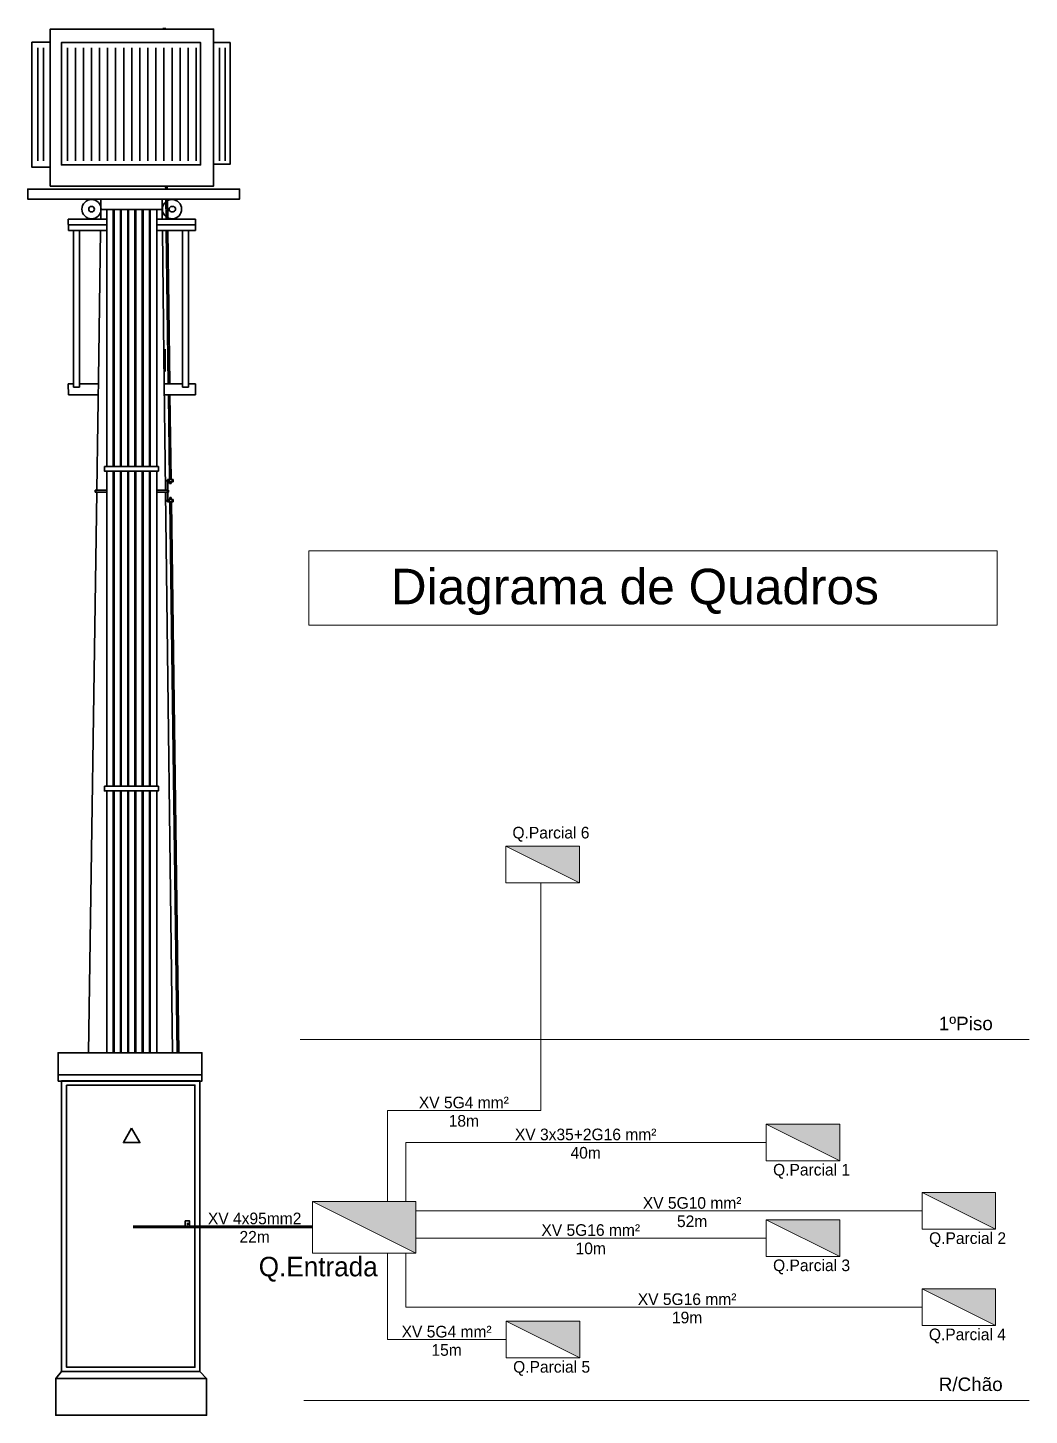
# Model space of a CAD drawing. Header units: millimetres. Extents: x 145 to 60311, y -8355 to 8851.
# Drawn here: x 405.29 to 422.43, y 354.69 to 378.46 of the extents above; entities that cross this region are included whole.
import ezdxf
from ezdxf.enums import TextEntityAlignment as Align
from ezdxf.lldxf.tags import DXFTag

# ---------------------------------------------------------------- set-up
doc = ezdxf.new("R2010")
doc.units = ezdxf.units.MM
doc.layers.add('ILUMINA', color=4, linetype='Continuous', lineweight=0)
doc.layers.add('LEGENDA', color=7, linetype='Continuous')
doc.styles.add('ROMANT', font='arial.ttf')
tags = doc.linetypes.add('DASHED2', pattern=[9.525, 6.35, -3.175]).pattern_tags.tags
tags[6:7] = [DXFTag(74, 4), DXFTag(75, 0), DXFTag(340, '0'), DXFTag(46, 1.0), DXFTag(50, 0.0), DXFTag(44, 0.0), DXFTag(45, 0.0)]
tags[4:5] = [DXFTag(74, 4), DXFTag(75, 0), DXFTag(340, '0'), DXFTag(46, 1.0), DXFTag(50, 0.0), DXFTag(44, 0.0), DXFTag(45, 0.0)]

# ---------------------------------------------------------------- blocks, each defined once
blk = doc.blocks.new('quadro')
at = {"layer": 'ILUMINA'}
blk.add_hatch(color=256, dxfattribs=at).paths.add_polyline_path([(-0.25, 0.125), (-0.25, -0.125), (0.25, -0.125)])
for p, q in [((0.25, 0.125), (-0.25, 0.125)), ((-0.25, 0.125), (-0.25, -0.125)), ((-0.25, 0.125), (0.25, -0.125)), ((0.25, -0.125), (0.25, 0.125)), ((-0.25, -0.125), (0.25, -0.125))]:
    blk.add_line(p, q, dxfattribs=at)

msp = doc.modelspace()

# ---------------------------------------------------------------- linework, layer by layer
at = {"lineweight": 35}
for p, q in [((407.61, 378.439), (407.61, 378.461)), ((407.637, 378.439), (407.637, 378.461)), ((405.455, 378.117), (405.455, 376.182)), ((405.554, 378.117), (405.554, 376.182)), ((405.963, 378.117), (405.963, 376.182)), ((406.101, 378.117), (406.101, 376.182)), ((406.239, 378.117), (406.239, 376.182)), ((406.377, 378.117), (406.377, 376.182)), ((406.514, 378.117), (406.514, 376.182)), ((406.652, 378.117), (406.652, 376.182)), ((406.79, 378.117), (406.79, 376.182)), ((406.928, 378.117), (406.928, 376.182)), ((407.066, 378.117), (407.066, 376.182)), ((407.204, 378.117), (407.204, 376.182)), ((407.342, 378.117), (407.342, 376.182)), ((407.479, 378.117), (407.479, 376.182)), ((407.617, 378.117), (407.617, 376.182)), ((407.755, 378.117), (407.755, 376.182)), ((407.893, 378.117), (407.893, 376.182)), ((408.031, 378.117), (408.031, 376.182)), ((408.169, 378.117), (408.169, 376.182)), ((408.568, 378.117), (408.568, 376.182)), ((408.667, 378.117), (408.667, 376.182)), ((406.539, 375.526), (406.534, 375.182)), ((407.589, 375.182), (407.584, 375.526)), ((407.647, 375.698), (407.646, 375.748)), ((407.654, 375.182), (407.649, 375.526)), ((407.674, 375.698), (407.673, 375.748)), ((407.681, 375.182), (407.677, 375.526)), ((406.541, 375.347), (407.591, 375.347)), ((406.639, 375.347), (406.639, 370.945)), ((406.749, 375.347), (406.749, 370.945)), ((406.763, 375.347), (406.763, 370.945)), ((406.873, 375.347), (406.873, 370.945)), ((406.887, 375.347), (406.887, 370.945)), ((406.997, 375.347), (406.997, 370.945)), ((407.011, 375.347), (407.011, 370.945)), ((407.121, 375.347), (407.121, 370.945)), ((407.135, 375.347), (407.135, 370.945)), ((407.245, 375.347), (407.245, 370.945)), ((407.259, 375.347), (407.259, 370.945)), ((407.369, 375.347), (407.369, 370.945)), ((407.383, 375.347), (407.383, 370.945)), ((407.493, 375.347), (407.493, 370.945)), ((405.979, 375.182), (405.98, 374.99)), ((405.979, 375.088), (406.639, 375.088)), ((407.493, 375.088), (408.155, 375.088)), ((408.155, 375.182), (408.156, 374.99)), ((406.068, 374.99), (406.068, 372.307)), ((406.173, 372.307), (406.173, 374.99)), ((406.531, 374.99), (406.5, 372.848)), ((407.617, 372.848), (407.591, 374.99)), ((407.691, 372.363), (407.656, 374.99)), ((407.719, 372.363), (407.684, 374.99)), ((407.932, 374.99), (407.932, 372.307)), ((408.037, 372.307), (408.037, 374.99)), ((407.638, 372.954), (407.638, 372.571)), ((406.5, 372.848), (406.467, 370.539)), ((407.646, 370.539), (407.617, 372.848)), ((405.979, 372.363), (405.98, 372.171)), ((406.068, 372.307), (406.173, 372.307)), ((407.932, 372.307), (408.037, 372.307)), ((408.155, 372.363), (408.156, 372.171)), ((407.713, 370.723), (407.694, 372.171)), ((407.739, 370.723), (407.72, 372.171)), ((406.639, 370.867), (406.639, 365.468)), ((406.749, 370.867), (406.749, 365.468)), ((406.763, 370.867), (406.763, 365.468)), ((406.873, 370.867), (406.873, 365.468)), ((406.887, 370.867), (406.887, 365.468)), ((406.997, 370.867), (406.997, 365.468)), ((407.011, 370.867), (407.011, 365.468)), ((407.121, 370.867), (407.121, 365.468)), ((407.135, 370.867), (407.135, 365.468)), ((407.245, 370.867), (407.245, 365.468)), ((407.259, 370.867), (407.259, 365.468)), ((407.369, 370.867), (407.369, 365.468)), ((407.383, 370.867), (407.383, 365.468)), ((407.493, 370.867), (407.493, 365.468)), ((406.639, 370.539), (406.442, 370.539)), ((406.442, 370.539), (406.442, 370.505)), ((407.672, 370.706), (407.678, 370.706)), ((407.672, 370.698), (407.678, 370.698)), ((407.684, 370.723), (407.678, 370.723)), ((407.678, 370.723), (407.678, 370.539)), ((407.684, 370.682), (407.684, 370.723)), ((407.684, 370.723), (407.776, 370.723)), ((407.684, 370.723), (407.684, 370.539)), ((407.776, 370.682), (407.684, 370.682)), ((407.714, 370.653), (407.714, 370.682)), ((407.714, 370.653), (407.74, 370.653)), ((407.74, 370.653), (407.74, 370.682)), ((407.776, 370.723), (407.776, 370.682)), ((406.466, 370.505), (406.327, 360.903)), ((406.442, 370.505), (406.639, 370.505)), ((407.764, 360.903), (407.646, 370.505)), ((407.672, 370.366), (407.678, 370.366)), ((407.672, 370.358), (407.678, 370.358)), ((407.678, 370.505), (407.678, 370.341)), ((407.678, 370.341), (407.684, 370.341)), ((407.684, 370.505), (407.684, 370.341)), ((407.684, 370.341), (407.684, 370.382)), ((407.684, 370.382), (407.776, 370.382)), ((407.776, 370.341), (407.684, 370.341)), ((407.717, 370.413), (407.743, 370.413)), ((407.718, 370.382), (407.717, 370.413)), ((407.844, 360.903), (407.718, 370.341)), ((407.744, 370.382), (407.743, 370.413)), ((407.87, 360.903), (407.744, 370.341)), ((407.776, 370.382), (407.776, 370.341)), ((406.639, 365.39), (406.639, 360.903)), ((406.749, 365.39), (406.749, 360.903)), ((406.763, 365.39), (406.763, 360.903)), ((406.873, 365.39), (406.873, 360.903)), ((406.887, 365.39), (406.887, 360.903)), ((406.997, 365.39), (406.997, 360.903)), ((407.011, 365.39), (407.011, 360.903)), ((407.121, 365.39), (407.121, 360.903)), ((407.135, 365.39), (407.135, 360.903)), ((407.245, 365.39), (407.245, 360.903)), ((407.259, 365.39), (407.259, 360.903)), ((407.369, 365.39), (407.369, 360.903)), ((407.383, 365.39), (407.383, 360.903)), ((407.493, 365.39), (407.493, 360.903)), ((405.803, 360.523), (408.267, 360.523)), ((405.861, 360.425), (408.232, 360.425)), ((405.861, 360.425), (405.861, 355.442)), ((408.232, 360.425), (408.232, 355.442)), ((408.018, 357.958), (408.018, 357.993)), ((408.028, 357.958), (408.018, 357.958)), ((408.028, 357.993), (408.028, 357.958)), ((405.861, 355.442), (405.764, 355.323)), ((405.861, 355.442), (408.232, 355.442)), ((408.232, 355.442), (408.346, 355.323))]:
    msp.add_line(p, q, dxfattribs=at)
at = {"color": 1, "lineweight": 35}
for p, q in [((407.09, 357.932), (410.158, 357.932)), ((407.09, 357.922), (410.158, 357.922)), ((407.09, 357.913), (410.158, 357.913))]:
    msp.add_line(p, q, dxfattribs=at)
at = {"lineweight": 35}
for points in [[(406.142, 375.748), (405.67, 375.748), (405.67, 378.439), (406.142, 378.439)], [(405.906, 378.439), (408.467, 378.439), (408.467, 375.748), (405.99, 375.748)], [(406.142, 376.113), (405.862, 376.113), (405.862, 378.207), (406.142, 378.207)], [(405.957, 378.207), (408.244, 378.207), (408.244, 376.113), (405.99, 376.113)], [(406.142, 375.526), (405.285, 375.526), (405.285, 375.698), (406.142, 375.698)], [(405.973, 375.698), (408.912, 375.698), (408.912, 375.526), (405.982, 375.526)], [(405.979, 375.182), (406.639, 375.182)], [(406.749, 375.182), (406.763, 375.182)], [(406.873, 375.182), (406.887, 375.182)], [(406.997, 375.182), (407.011, 375.182)], [(407.121, 375.182), (407.135, 375.182)], [(407.245, 375.182), (407.259, 375.182)], [(407.369, 375.182), (407.383, 375.182)], [(407.493, 375.182), (407.749, 375.182)], [(407.707, 375.182), (408.155, 375.182)], [(406.639, 374.99), (405.98, 374.99)], [(406.763, 374.99), (406.749, 374.99)], [(406.887, 374.99), (406.873, 374.99)], [(407.011, 374.99), (406.997, 374.99)], [(407.135, 374.99), (407.121, 374.99)], [(407.259, 374.99), (407.245, 374.99)], [(407.383, 374.99), (407.369, 374.99)], [(408.156, 374.99), (407.493, 374.99)], [(405.979, 372.363), (406.068, 372.363)], [(406.173, 372.363), (406.493, 372.363)], [(406.749, 372.363), (406.763, 372.363)], [(406.873, 372.363), (406.887, 372.363)], [(406.997, 372.363), (407.011, 372.363)], [(407.121, 372.363), (407.135, 372.363)], [(407.245, 372.363), (407.259, 372.363)], [(407.369, 372.363), (407.383, 372.363)], [(407.623, 372.363), (407.932, 372.363)], [(408.037, 372.363), (408.155, 372.363)], [(406.49, 372.171), (405.98, 372.171)], [(406.763, 372.171), (406.749, 372.171)], [(406.887, 372.171), (406.873, 372.171)], [(407.011, 372.171), (406.997, 372.171)], [(407.135, 372.171), (407.121, 372.171)], [(407.259, 372.171), (407.245, 372.171)], [(407.383, 372.171), (407.369, 372.171)], [(408.156, 372.171), (407.625, 372.171)], [(406.763, 370.539), (406.749, 370.539)], [(406.887, 370.539), (406.873, 370.539)], [(407.011, 370.539), (406.997, 370.539)], [(407.135, 370.539), (407.121, 370.539)], [(407.259, 370.539), (407.245, 370.539)], [(407.383, 370.539), (407.369, 370.539)], [(407.493, 370.505), (407.693, 370.505), (407.693, 370.539), (407.493, 370.539)], [(406.749, 370.505), (406.763, 370.505)], [(406.873, 370.505), (406.887, 370.505)], [(406.997, 370.505), (407.011, 370.505)], [(407.121, 370.505), (407.135, 370.505)], [(407.245, 370.505), (407.259, 370.505)], [(407.369, 370.505), (407.383, 370.505)]]:
    msp.add_lwpolyline(points, dxfattribs=at)
for points in [[(405.356, 378.217), (405.67, 378.217), (405.67, 376.072), (405.356, 376.072)], [(408.465, 378.207), (408.749, 378.207), (408.749, 376.123), (408.465, 376.123)], [(406.597, 370.945), (407.521, 370.945), (407.521, 370.867), (406.597, 370.867)], [(407.678, 370.711), (407.672, 370.711), (407.672, 370.693), (407.678, 370.693)], [(407.678, 370.371), (407.672, 370.371), (407.672, 370.352), (407.678, 370.352)], [(406.597, 365.468), (407.521, 365.468), (407.521, 365.39), (406.597, 365.39)], [(405.803, 360.418), (408.267, 360.418), (408.267, 360.903), (405.803, 360.903)], [(405.949, 360.351), (408.146, 360.351), (408.146, 355.516), (405.949, 355.516)], [(407.064, 359.61), (406.923, 359.365), (407.206, 359.365)], [(407.982, 358.023), (408.056, 358.023), (408.056, 357.934), (407.982, 357.934)], [(405.764, 355.323), (408.346, 355.323), (408.346, 354.695), (405.764, 354.695)]]:
    msp.add_lwpolyline(points, close=True, dxfattribs=at)
for centre, radius in [((406.377, 375.354), 0.165), ((406.377, 375.354), 0.0481), ((406.454, 370.522), 0.00656), ((407.685, 370.522), 0.00656), ((407.701, 370.7), 0.00656), ((407.761, 370.7), 0.00656), ((407.701, 370.359), 0.00656), ((407.761, 370.359), 0.00656)]:
    msp.add_circle(centre, radius, dxfattribs=at)
for centre, radius, start, end in [((407.755, 375.354), 0.165, 88.5255, 118.3746), ((407.755, 375.354), 0.165, 273.0048, 88.5255), ((407.755, 375.354), 0.165, 129.8683, 231.662), ((407.755, 375.354), 0.0481, 83.0704, 278.4598), ((407.767, 375.354), 0.048, 263.9511, 97.5792), ((407.755, 375.354), 0.165, 243.1556, 273.0048)]:
    msp.add_arc(centre, radius, start, end, dxfattribs=at)
at = {"layer": 'ILUMINA'}
for p, q in [((414.07, 359.914), (414.07, 363.815)), ((411.445, 358.356), (411.445, 359.914)), ((411.445, 359.914), (414.07, 359.914)), ((411.758, 358.356), (411.758, 359.367)), ((411.758, 359.367), (417.93, 359.367)), ((411.93, 358.195), (420.6, 358.195)), ((411.93, 357.729), (417.933, 357.729)), ((411.446, 357.47), (411.446, 355.99)), ((411.76, 357.47), (411.76, 356.546)), ((411.76, 356.546), (420.598, 356.546)), ((411.446, 355.99), (413.479, 355.99))]:
    msp.add_line(p, q, dxfattribs=at)
at = {"layer": 'ILUMINA', "color": 6, "linetype": 'DASHED2', "ltscale": 0.025}
for p, q in [((409.951, 361.129), (422.433, 361.129)), ((410.015, 354.949), (422.433, 354.949))]:
    msp.add_line(p, q, dxfattribs=at)
at = {"layer": 'ILUMINA'}
msp.add_lwpolyline([(410.096, 369.504), (421.884, 369.504), (421.884, 368.227), (410.096, 368.227)], close=True, dxfattribs=at)

# ---------------------------------------------------------------- block references
at = {"layer": 'ILUMINA', "rotation": 180}
for p, xscale, yscale, zscale in [((414.101, 364.13), 2.516418087339389, 2.516418087339389, 2.516418087339389), ((418.559, 359.367), 2.516418087339389, 2.516418087339389, 2.516418087339389), ((421.229, 358.195), 2.516418087339389, 2.516418087339389, 2.516418087339389), ((411.044, 357.913), 3.543616800344807, 3.543616800344807, 3.543616800344807), ((418.559, 357.729), 2.516418087339389, 2.516418087339389, 2.516418087339389), ((421.227, 356.546), 2.516418087339389, 2.516418087339389, 2.516418087339389), ((414.108, 355.99), 2.516418087339389, 2.516418087339389, 2.516418087339389)]:
    msp.add_blockref('quadro', p, dxfattribs=dict(at, xscale=xscale, yscale=yscale, zscale=zscale))

# ---------------------------------------------------------------- texts
at = {"layer": 'LEGENDA', "style": 'ROMANT'}
for s, height, p in [('Diagrama de Quadros', 0.6082, (411.501, 368.586)), ('1ºPiso', 0.2311, (420.884, 361.29)), ('R/Chão', 0.2311, (420.884, 355.11))]:
    msp.add_text(s, height=height, dxfattribs=at).set_placement(p)
at = {"layer": 'LEGENDA'}
for s, height, p in [('Q.Parcial 6', 0.19938, (413.584, 364.574)), ('Q.Parcial 1', 0.19938, (418.047, 358.801)), ('Q.Parcial 2', 0.19938, (420.718, 357.629)), ('Q.Entrada', 0.3343, (409.24, 357.074)), ('Q.Parcial 3', 0.19938, (418.047, 357.163)), ('Q.Parcial 4', 0.19938, (420.715, 355.98)), ('Q.Parcial 5', 0.19938, (413.596, 355.424))]:
    msp.add_text(s, height=height, dxfattribs=at).set_placement(p)
for s, height, p in [('XV 5G4 mm²', 0.1994, (412.752, 359.952)), ('18m', 0.1994, (412.752, 359.638)), ('XV 3x35+2G16 mm²', 0.19938, (414.838, 359.405)), ('40m', 0.1994, (414.838, 359.091)), ('XV 5G10 mm²', 0.19938, (416.661, 358.232)), ('XV 4x95mm2', 0.1994, (409.17, 357.966)), ('XV 5G16 mm²', 0.19938, (414.925, 357.767)), ('52m', 0.1994, (416.661, 357.918)), ('22m', 0.1994, (409.17, 357.652)), ('10m', 0.1994, (414.925, 357.453)), ('XV 5G16 mm²', 0.19938, (416.575, 356.583)), ('19m', 0.1994, (416.575, 356.269)), ('XV 5G4 mm²', 0.1994, (412.457, 356.027)), ('15m', 0.1994, (412.457, 355.713))]:
    msp.add_text(s, height=height, dxfattribs=at).set_placement(p, align=Align.CENTER)

doc.saveas('drawing.dxf')
